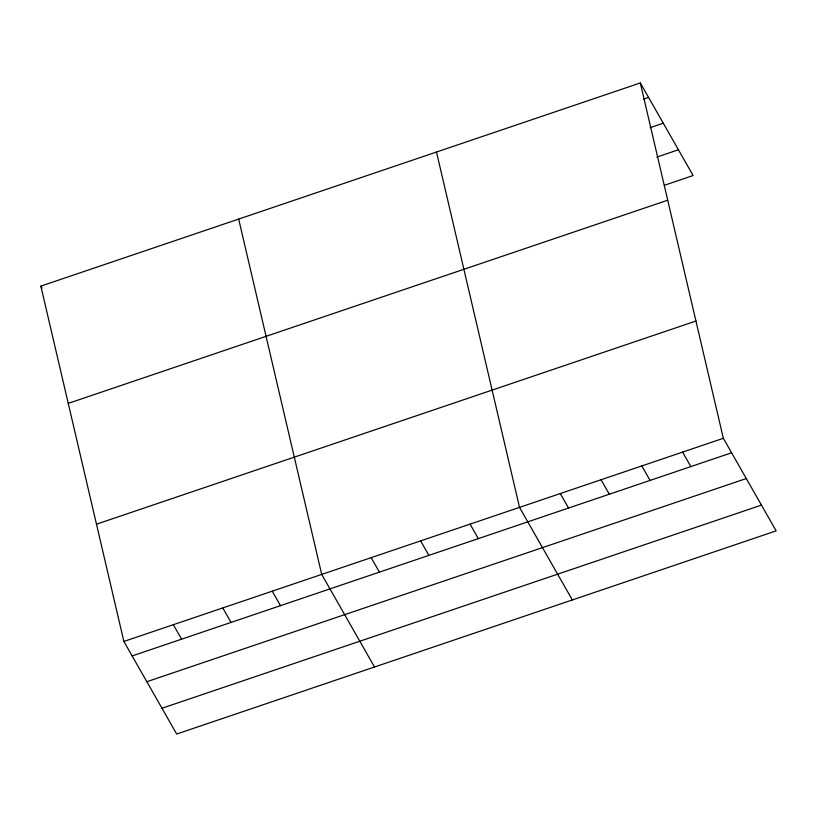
<?xml version="1.0" encoding="UTF-8"?>
<svg xmlns="http://www.w3.org/2000/svg" width="817" height="817" viewBox="0 0 817 817"><rect width="100%" height="100%" fill="white"/><g stroke="black" fill="none" stroke-linecap="round" stroke-linejoin="round"><path stroke-width="1.23" d="M640.314 82.956L723.341 438.3L776.15 530.876L176.686 734.044L123.878 641.457L40.85 286.124L640.314 82.956L693.122 175.543L664.344 185.296M643.776 99.061L648.575 97.437M650.087 127.687L663.271 123.214M656.837 157.078L678.427 149.766M68.25 403.384L667.714 200.216M96.477 524.197L695.941 321.03M123.878 641.457L723.341 438.3M132.14 655.939L731.603 452.781M146.835 681.715L746.299 478.548M161.98 708.268L761.454 505.11M682.583 452.107L690.835 466.589M641.815 465.925L650.077 480.406M601.046 479.742L609.308 494.224M560.288 493.56L568.55 508.041M572.329 599.954L519.52 507.367L436.492 152.033M470.071 524.136L478.333 538.617M420.612 540.895L428.874 555.376M371.153 557.654L379.415 572.135M374.513 666.999L321.704 574.412L238.676 219.079M272.245 591.181L280.507 605.663M40.85 286.124L42.035 288.187M222.786 607.94L231.048 622.421M173.337 624.699L181.599 639.18"/></g></svg>
